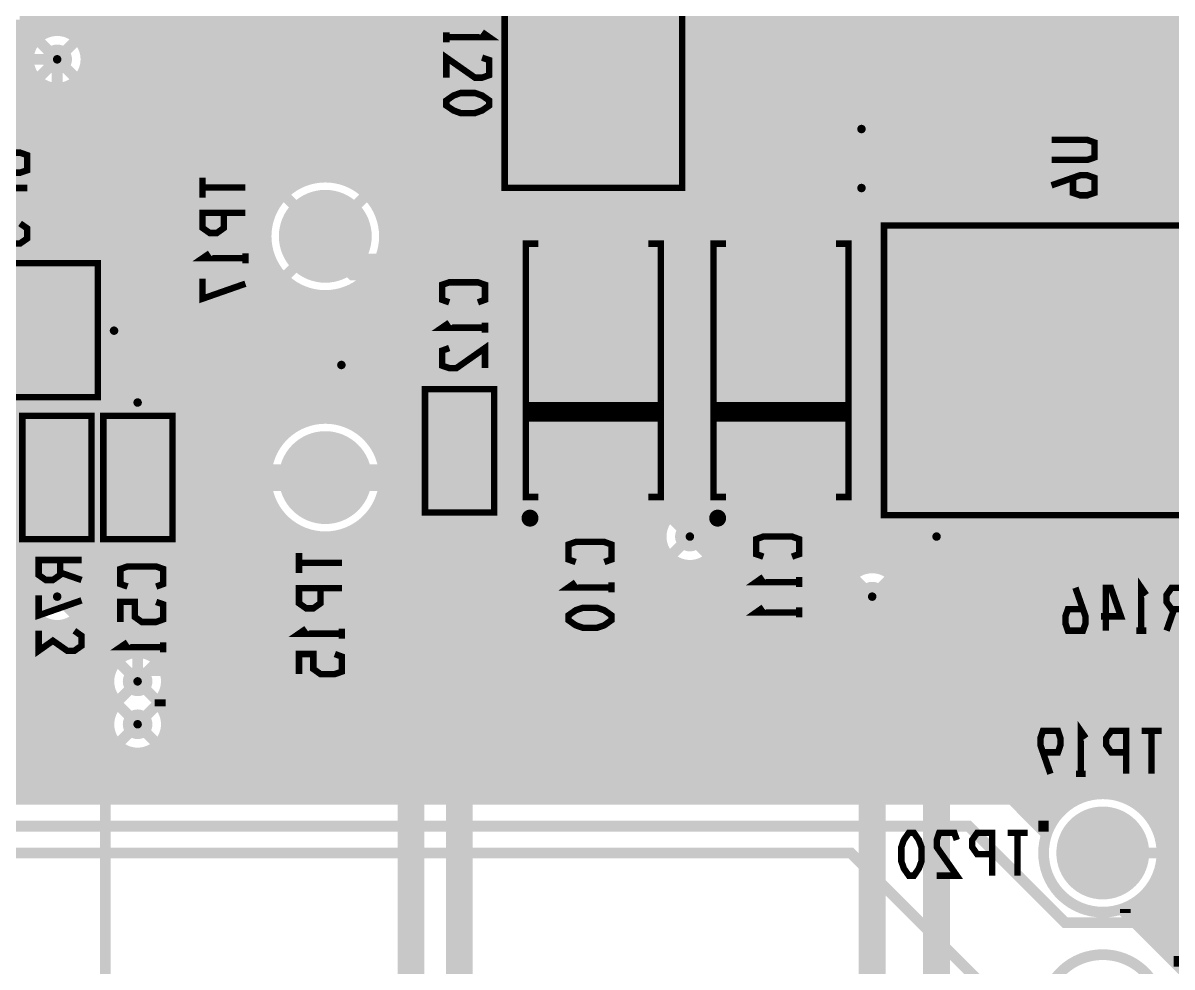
# Model space of a CAD drawing. Extents: x -20 to 155, y -92 to 168.
# Drawn here: x 77.93 to 105.15, y 77.94 to 100.3 of the extents above; entities that cross this region are included whole.
import ezdxf

# ---------------------------------------------------------------- set-up
doc = ezdxf.new("R2010")
doc.units = 0
doc.header["$MEASUREMENT"] = 0
doc.layers.get('0').update_dxf_attribs({"linetype": 'CONTINUOUS'})
for name, color, linetype in [('25-334-1_BOT', 7, 'CONTINUOUS'), ('25-334-1_DRD', 7, 'CONTINUOUS'), ('25-334-1_DRL', 2, 'CONTINUOUS'), ('25-334-1_IN1', 4, 'CONTINUOUS'), ('25-334-1_IN2', 3, 'CONTINUOUS'), ('25-334-1_SMB', 5, 'CONTINUOUS'), ('25-334-1_SMT', 10, 'CONTINUOUS'), ('25-334-1_SPB', 14, 'CONTINUOUS'), ('25-334-1_SPT', 9, 'CONTINUOUS'), ('25-334-1_SSB', 12, 'CONTINUOUS'), ('25-334-1_SST', 11, 'CONTINUOUS'), ('25-334-1_TOP', 13, 'CONTINUOUS'), ('THRUHOLE_TAP', 7, 'CONTINUOUS')]:
    doc.layers.add(name, color=color, linetype=linetype)

# ---------------------------------------------------------------- blocks, each defined once
blk = doc.blocks.new('RECTANGLE_5')
blk.add_solid([(1.12522, 1.14935), (1.12522, -1.14935), (-1.12522, 1.14935), (-1.12522, -1.14935)])
blk = doc.blocks.new('ROUND_25')
at = {"const_width": 1.09982}
blk.add_lwpolyline([(-0.54991, 0, 1), (0.54991, 0, 1)], format="xyb", close=True, dxfattribs=at)
blk = doc.blocks.new('RECTANGLE_26')
blk.add_solid([(0.4826, 0.4064), (0.4826, -0.4064), (-0.4826, 0.4064), (-0.4826, -0.4064)])
blk = doc.blocks.new('ROUND_39')
at = {"const_width": 0.35052}
blk.add_lwpolyline([(-0.17526, 0, 1), (0.17526, 0, 1)], format="xyb", close=True, dxfattribs=at)
blk = doc.blocks.new('RECTANGLE_56')
blk.add_solid([(0.635, 0.3429), (0.635, -0.3429), (-0.635, 0.3429), (-0.635, -0.3429)])
blk = doc.blocks.new('RECTANGLE_61')
blk.add_solid([(0.8636, 2.0066), (0.8636, -2.0066), (-0.8636, 2.0066), (-0.8636, -2.0066)])
blk = doc.blocks.new('ROUND_81')
at = {"const_width": 0.50038}
blk.add_lwpolyline([(-0.25019, 0, 1), (0.25019, 0, 1)], format="xyb", close=True, dxfattribs=at)
blk = doc.blocks.new('ROUND_84')
at = {"const_width": 0.10033}
blk.add_lwpolyline([(-0.050164, 0, 1), (0.050164, 0, 1)], format="xyb", close=True, dxfattribs=at)
blk = doc.blocks.new('ROUND_85')
at = {"const_width": 0.10033}
blk.add_lwpolyline([(-0.050164, 0, 1), (0.050164, 0, 1)], format="xyb", close=True, dxfattribs=at)
blk = doc.blocks.new('ROUND_38')
at = {"const_width": 0.35052}
blk.add_lwpolyline([(-0.17526, 0, 1), (0.17526, 0, 1)], format="xyb", close=True, dxfattribs=at)
blk = doc.blocks.new('ROUND_42')
at = {"const_width": 0.35052}
blk.add_lwpolyline([(-0.17526, 0, 1), (0.17526, 0, 1)], format="xyb", close=True, dxfattribs=at)
blk = doc.blocks.new('RECTANGLE_9')
blk.add_solid([(1.85039, 0.90043), (1.85039, -0.90043), (-1.85039, 0.90043), (-1.85039, -0.90043)])
blk = doc.blocks.new('ROUND_35')
at = {"const_width": 0.10033}
blk.add_lwpolyline([(-0.050164, 0, 1), (0.050164, 0, 1)], format="xyb", close=True, dxfattribs=at)
blk = doc.blocks.new('ROUND_71')
at = {"const_width": 0.50038}
blk.add_lwpolyline([(-0.25019, 0, 1), (0.25019, 0, 1)], format="xyb", close=True, dxfattribs=at)

msp = doc.modelspace()

# ---------------------------------------------------------------- linework, layer by layer
at = {"layer": '25-334-1_BOT'}
for points, const_width in [([(82.55, 113.5888), (82.55, 113.538), (81.026, 112.014), (81.026, 94.869), (83.566, 92.329), (83.566, 86.614), (80.645, 83.693)], 0.254), ([(78.74, 99.441), (78.74, 93.98)], 0.254), ([(97.79, 96.393), (95.92056, 94.52356), (95.885, 94.52356)], 0.635), ([(95.885, 94.52356), (95.92056, 94.52356), (97.79, 96.393)], 0.635), ([(97.79, 96.393), (95.92056, 94.52356), (95.885, 94.52356)], 0.635), ([(85.09, 95.25), (85.8139, 94.52356), (91.44, 94.52356)], 0.635), ([(80.645, 84.709), (80.645, 86.614), (82.169, 88.138), (82.169, 92.964), (81.153, 93.98), (78.74, 93.98)], 0.254), ([(78.74, 93.0148), (80.0862, 93.0148)], 0.254), ([(88.265, 90.8812), (88.265, 90.932), (86.995, 92.202), (85.471, 92.202)], 0.635), ([(85.471, 92.202), (86.995, 92.202), (88.265, 90.932), (88.265, 90.8812)], 0.635), ([(99.568, 72.898), (99.568, 88.138), (99.568, 92.075)], 0.635), ([(99.568, 88.138), (99.568, 92.075)], 0.635), ([(99.568, 92.075), (99.568, 88.138)], 0.635), ([(106.172, 92.075), (99.568, 92.075)], 0.635), ([(78.74, 92.075), (81.407, 92.075), (81.534, 91.948), (81.534, 88.265), (79.883, 86.614), (79.883, 73.533)], 0.254), ([(80.645, 91.313), (80.645, 90.2462)], 0.254), ([(80.645, 90.2462), (80.645, 91.313)], 0.254), ([(80.645, 91.313), (80.645, 90.2462)], 0.254), ([(78.74, 90.2462), (76.835, 90.2462)], 0.254), ([(85.09, 89.535), (88.1888, 89.535), (88.265, 89.4588)], 0.635), ([(95.885, 89.6239), (93.8149, 89.6239), (91.44, 89.6239), (91.27236, 89.4588), (88.265, 89.4588)], 0.635), ([(91.44, 89.6239), (93.8149, 89.6239), (93.726, 89.535), (93.726, 88.138)], 0.635), ([(78.74, 86.7156), (78.74, 88.8238)], 0.635), ([(78.74, 86.7156), (78.74, 88.8238)], 0.635), ([(78.74, 88.8238), (78.74, 86.7156)], 0.635), ([(80.645, 88.8238), (78.74, 88.8238)], 0.381), ([(98.044, 70.993), (98.044, 86.7156)], 0.635), ([(112.9538, 80.645), (103.505, 80.645)], 0.254)]:
    msp.add_lwpolyline(points, dxfattribs=dict(at, const_width=const_width))
at = {"layer": '25-334-1_DRD', "const_width": 0.254}
for points in [[(79.375, 100.076), (78.105, 98.806)], [(79.375, 98.806), (78.105, 100.076)], [(98.425, 98.425), (97.155, 97.155)], [(98.425, 97.155), (97.155, 98.425)], [(98.425, 97.028), (97.155, 95.758)], [(98.425, 95.758), (97.155, 97.028)], [(98.425, 97.028), (97.155, 95.758)], [(98.425, 95.758), (97.155, 97.028)], [(98.425, 97.028), (97.155, 95.758)], [(98.425, 95.758), (97.155, 97.028)], [(85.09, 95.885), (85.09, 94.615)], [(85.725, 95.25), (84.455, 95.25)], [(80.7212, 93.6498), (79.4512, 92.3798)], [(80.7212, 92.3798), (79.4512, 93.6498)], [(86.106, 92.837), (84.836, 91.567)], [(86.106, 91.567), (84.836, 92.837)], [(86.106, 92.837), (84.836, 91.567)], [(86.106, 91.567), (84.836, 92.837)], [(81.28, 91.948), (80.01, 90.678)], [(81.28, 90.678), (80.01, 91.948)], [(81.28, 91.948), (80.01, 90.678)], [(81.28, 90.678), (80.01, 91.948)], [(81.28, 91.948), (80.01, 90.678)], [(81.28, 90.678), (80.01, 91.948)], [(85.09, 90.17), (85.09, 88.9)], [(85.725, 89.535), (84.455, 89.535)], [(94.361, 88.773), (93.091, 87.503)], [(94.361, 87.503), (93.091, 88.773)], [(100.203, 88.773), (98.933, 87.503)], [(100.203, 87.503), (98.933, 88.773)], [(100.203, 88.773), (98.933, 87.503)], [(100.203, 87.503), (98.933, 88.773)], [(79.375, 87.3506), (78.105, 86.0806)], [(79.375, 86.0806), (78.105, 87.3506)], [(79.375, 87.3506), (78.105, 86.0806)], [(79.375, 86.0806), (78.105, 87.3506)], [(79.375, 87.3506), (78.105, 86.0806)], [(79.375, 86.0806), (78.105, 87.3506)], [(98.679, 87.3506), (97.409, 86.0806)], [(98.679, 86.0806), (97.409, 87.3506)], [(81.28, 85.344), (80.01, 84.074)], [(81.28, 84.074), (80.01, 85.344)], [(81.28, 84.328), (80.01, 83.058)], [(81.28, 83.058), (80.01, 84.328)], [(103.505, 81.28), (103.505, 80.01)], [(104.14, 80.645), (102.87, 80.645)]]:
    msp.add_lwpolyline(points, dxfattribs=at)
at = {"layer": '25-334-1_IN1', "const_width": 0.635}
for points in [[(91.821, 59.055), (90.932, 59.055), (87.122, 62.865), (87.122, 84.709), (89.408, 86.995), (89.408, 103.124), (84.836, 107.696), (87.503, 110.363), (99.06, 110.363)], [(93.345, 104.648), (90.551, 101.854), (90.551, 86.36), (88.265, 84.074), (88.265, 63.881), (93.345, 58.801), (93.345, 56.515)], [(93.345, 104.648), (90.551, 101.854), (90.551, 86.36), (88.265, 84.074), (88.265, 63.881), (93.345, 58.801), (93.345, 56.515)]]:
    msp.add_lwpolyline(points, dxfattribs=at)
at = {"layer": '25-334-1_IN2', "const_width": 0.254}
for points in [[(77.978, 122.936), (77.978, 81.915)], [(78.2066, 122.7074), (78.2066, 99.86264)], [(78.4352, 122.4788), (78.4352, 100.04806)], [(78.6638, 122.2502), (78.6638, 100.11664)], [(78.8924, 122.0216), (78.8924, 100.10394)], [(79.121, 121.793), (79.121, 100.00488)], [(79.3496, 121.5644), (79.3496, 99.74072)], [(79.5782, 121.3358), (79.5782, 81.915)], [(79.8068, 121.1072), (79.8068, 81.915)], [(80.0354, 120.8786), (80.0354, 85.00872)], [(80.264, 120.65), (80.264, 85.27288)], [(80.4926, 120.4214), (80.4926, 85.37194)], [(80.7212, 120.1928), (80.7212, 85.38464)], [(80.9498, 119.9642), (80.9498, 85.31606)], [(81.1784, 119.7356), (81.1784, 85.13064)], [(101.2952, 119.761), (101.2952, 81.915)], [(101.5238, 119.761), (101.5238, 81.7372)], [(101.7524, 119.761), (101.7524, 81.5086)], [(101.981, 119.761), (101.981, 81.28)], [(102.2096, 119.761), (102.2096, 81.24952)], [(102.4382, 119.761), (102.4382, 81.5975)], [(102.6668, 119.761), (102.6668, 81.80324)], [(81.407, 119.507), (81.407, 81.915)], [(81.6356, 119.2784), (81.6356, 81.915)], [(81.8642, 119.253), (81.8642, 81.915)], [(82.0928, 119.253), (82.0928, 81.915)], [(82.3214, 119.253), (82.3214, 81.915)], [(82.55, 119.253), (82.55, 81.915)], [(82.7786, 119.253), (82.7786, 81.915)], [(86.8934, 119.253), (86.8934, 81.915)], [(87.122, 119.253), (87.122, 81.915)], [(87.3506, 119.253), (87.3506, 81.915)], [(87.5792, 119.253), (87.5792, 81.915)], [(87.8078, 119.253), (87.8078, 81.915)], [(88.0364, 119.253), (88.0364, 81.915)], [(88.265, 119.253), (88.265, 81.915)], [(88.4936, 119.253), (88.4936, 81.915)], [(88.7222, 119.253), (88.7222, 81.915)], [(88.9508, 119.253), (88.9508, 81.915)], [(102.8954, 117.0051), (102.8954, 81.93786)], [(105.1814, 116.64696), (105.1814, 78.0796)], [(103.124, 116.61648), (103.124, 82.02168)], [(103.3526, 116.40312), (103.3526, 82.0674)], [(104.9528, 116.4209), (104.9528, 78.3082)], [(103.5812, 116.2685), (103.5812, 82.07248)], [(103.8098, 116.18722), (103.8098, 82.042)], [(104.0384, 116.14912), (104.0384, 81.97088)], [(104.267, 116.15166), (104.267, 81.85404)], [(104.4956, 116.1923), (104.4956, 81.67624)], [(104.7242, 116.27866), (104.7242, 81.39176)], [(89.1794, 114.173), (89.1794, 81.915)], [(89.408, 114.173), (89.408, 81.915)], [(89.6366, 114.173), (89.6366, 81.915)], [(89.8652, 114.173), (89.8652, 81.915)], [(90.0938, 114.173), (90.0938, 81.915)], [(90.3224, 114.173), (90.3224, 81.915)], [(90.551, 114.173), (90.551, 81.915)], [(90.7796, 114.173), (90.7796, 81.915)], [(91.0082, 114.173), (91.0082, 81.915)], [(91.2368, 114.173), (91.2368, 81.915)], [(95.3516, 114.173), (95.3516, 81.915)], [(95.5802, 114.173), (95.5802, 81.915)], [(95.8088, 114.173), (95.8088, 81.915)], [(96.0374, 114.173), (96.0374, 81.915)], [(96.266, 114.173), (96.266, 81.915)], [(96.4946, 114.173), (96.4946, 81.915)], [(96.7232, 114.173), (96.7232, 81.915)], [(96.9518, 114.173), (96.9518, 81.915)], [(97.1804, 114.173), (97.1804, 81.915)], [(97.409, 108.458), (97.409, 86.9569)], [(97.6376, 108.458), (97.6376, 87.25916)], [(97.8662, 108.458), (97.8662, 87.37092)], [(98.0948, 108.458), (98.0948, 87.39378)], [(98.3234, 108.458), (98.3234, 87.33536)], [(98.552, 108.458), (98.552, 87.16772)], [(98.7806, 108.458), (98.7806, 81.915)], [(99.0092, 108.458), (99.0092, 88.52408)], [(99.2378, 108.458), (99.2378, 88.73236)], [(99.4664, 108.458), (99.4664, 88.80856)], [(99.695, 108.458), (99.695, 88.80602)], [(99.9236, 108.458), (99.9236, 88.71712)], [(100.1522, 108.458), (100.1522, 88.48598)], [(100.3808, 108.458), (100.3808, 81.915)], [(100.6094, 108.458), (100.6094, 81.915)], [(100.838, 108.458), (100.838, 81.915)], [(101.0666, 108.458), (101.0666, 81.915)], [(83.0072, 105.791), (83.0072, 81.915)], [(83.2358, 105.791), (83.2358, 81.915)], [(83.4644, 105.791), (83.4644, 81.915)], [(83.693, 105.791), (83.693, 95.5548)], [(83.9216, 105.791), (83.9216, 96.07296)], [(84.1502, 105.791), (84.1502, 96.32696)], [(84.3788, 105.791), (84.3788, 96.48952)], [(84.6074, 105.791), (84.6074, 96.5962)], [(84.836, 105.791), (84.836, 96.65716)], [(85.0646, 105.791), (85.0646, 96.68002)], [(85.2932, 105.791), (85.2932, 96.66478)], [(85.5218, 105.791), (85.5218, 96.61398)], [(85.7504, 105.791), (85.7504, 96.51746)], [(85.979, 105.791), (85.979, 96.37014)], [(86.2076, 105.791), (86.2076, 96.14154)], [(86.4362, 105.791), (86.4362, 95.7326)], [(86.6648, 105.791), (86.6648, 81.915)], [(91.4654, 102.743), (91.4654, 81.915)], [(91.694, 102.743), (91.694, 81.915)], [(91.9226, 102.743), (91.9226, 81.915)], [(92.1512, 102.743), (92.1512, 81.915)], [(92.3798, 102.743), (92.3798, 81.915)], [(92.6084, 102.743), (92.6084, 81.915)], [(92.837, 102.743), (92.837, 81.915)], [(93.0656, 102.743), (93.0656, 88.29802)], [(93.2942, 102.743), (93.2942, 88.66378)], [(93.5228, 102.743), (93.5228, 88.7857)], [(93.7514, 102.743), (93.7514, 88.81618)], [(93.98, 102.743), (93.98, 88.76792)], [(94.2086, 102.743), (94.2086, 88.61552)], [(94.4372, 102.743), (94.4372, 81.915)], [(94.6658, 102.743), (94.6658, 81.915)], [(94.8944, 102.743), (94.8944, 81.915)], [(95.123, 102.743), (95.123, 81.915)], [(135.29056, 100.2538), (46.10608, 100.2538)], [(78.39202, 100.0252), (72.73798, 100.0252)], [(78.16088, 99.7966), (72.96912, 99.7966)], [(135.15086, 100.0252), (79.08798, 100.0252)], [(135.06704, 99.7966), (79.31912, 99.7966)], [(78.07198, 99.568), (73.05802, 99.568)], [(135.0264, 99.568), (79.40802, 99.568)], [(78.0669, 99.3394), (73.06056, 99.3394)], [(135.02386, 99.3394), (79.41056, 99.3394)], [(78.14564, 99.1108), (72.98436, 99.1108)], [(78.2066, 99.01936), (78.2066, 87.13724)], [(135.0645, 99.1108), (79.33436, 99.1108)], [(79.3496, 99.13874), (79.3496, 87.01532)], [(78.35138, 98.8822), (72.77608, 98.8822)], [(78.4352, 98.83394), (78.4352, 87.32266)], [(78.6638, 98.76536), (78.6638, 87.39124)], [(78.8924, 98.77806), (78.8924, 87.37854)], [(79.121, 98.87712), (79.121, 87.27948)], [(135.14832, 98.8822), (79.12608, 98.8822)], [(135.28548, 98.6536), (40.259, 98.6536)], [(135.50138, 98.425), (59.88812, 98.425)], [(135.90524, 98.1964), (60.05576, 98.1964)], [(152.4, 97.9678), (60.11418, 97.9678)], [(118.63324, 97.7392), (60.09132, 97.7392)], [(118.34876, 97.5106), (59.97956, 97.5106)], [(118.05158, 97.0534), (52.49164, 97.0534)], [(118.16842, 97.282), (59.6773, 97.282)], [(117.983, 96.8248), (55.75808, 96.8248)], [(84.6074, 96.5962), (55.96636, 96.5962)], [(117.95252, 96.5962), (85.5726, 96.5962)], [(84.19846, 96.3676), (56.04256, 96.3676)], [(84.07908, 96.26092), (85.09, 95.25)], [(86.10092, 96.26092), (85.09, 95.25)], [(117.9576, 96.3676), (85.98154, 96.3676)], [(83.96986, 96.139), (56.04002, 96.139)], [(118.00078, 96.139), (86.21014, 96.139)], [(83.72602, 95.6818), (55.71998, 95.6818)], [(83.82, 95.9104), (55.95112, 95.9104)], [(118.08714, 95.9104), (86.35746, 95.9104)], [(118.22176, 95.6818), (86.45398, 95.6818)], [(83.67522, 95.4532), (40.259, 95.4532)], [(118.4275, 95.4532), (86.50478, 95.4532)], [(83.65998, 95.2246), (40.259, 95.2246)], [(84.07908, 94.23908), (85.09, 95.25)], [(86.10092, 94.23908), (85.09, 95.25)], [(118.77294, 95.2246), (86.52002, 95.2246)], [(83.68284, 94.996), (40.259, 94.996)], [(83.693, 94.9452), (83.693, 89.8398)], [(152.4, 94.996), (86.49716, 94.996)], [(83.7438, 94.7674), (40.259, 94.7674)], [(86.4362, 94.7674), (86.4362, 90.0176)], [(152.4, 94.7674), (86.4362, 94.7674)], [(83.84794, 94.5388), (72.91832, 94.5388)], [(83.9216, 94.4245), (83.9216, 90.35796)], [(86.2076, 94.35846), (86.2076, 90.42654)], [(142.17904, 94.5388), (86.32952, 94.5388)], [(84.0105, 94.3102), (73.07072, 94.3102)], [(84.2645, 94.0816), (73.11898, 94.0816)], [(84.1502, 94.1705), (84.1502, 90.61196)], [(130.50774, 94.0816), (85.91296, 94.0816)], [(85.979, 94.12986), (85.979, 90.65514)], [(142.17904, 94.3102), (86.16696, 94.3102)], [(84.7852, 93.853), (73.0885, 93.853)], [(84.3788, 94.00794), (84.3788, 90.77452)], [(84.6074, 93.9038), (84.6074, 90.8812)], [(84.836, 93.84284), (84.836, 90.94216)], [(85.0646, 93.81998), (85.0646, 90.96502)], [(85.2932, 93.83522), (85.2932, 90.94978)], [(130.24612, 93.853), (85.3948, 93.853)], [(85.5218, 93.88602), (85.5218, 90.89898)], [(85.7504, 93.98), (85.7504, 90.80246)], [(130.14706, 93.6244), (72.96658, 93.6244)], [(130.13436, 93.3958), (72.60082, 93.3958)], [(130.20294, 93.1672), (40.259, 93.1672)], [(120.04294, 92.9386), (40.259, 92.9386)], [(119.89308, 92.71), (40.259, 92.71)], [(119.84228, 92.4814), (40.259, 92.4814)], [(119.87276, 92.2528), (40.259, 92.2528)], [(119.99722, 92.0242), (52.67198, 92.0242)], [(120.36044, 91.7956), (52.90312, 91.7956)], [(142.42034, 91.567), (52.99202, 91.567)], [(142.2908, 91.3384), (52.99456, 91.3384)], [(142.2146, 91.1098), (52.91836, 91.1098)], [(84.6074, 90.8812), (52.71008, 90.8812)], [(142.18158, 90.8812), (85.5726, 90.8812)], [(84.19846, 90.6526), (40.259, 90.6526)], [(142.1892, 90.6526), (85.98154, 90.6526)], [(83.96986, 90.424), (40.259, 90.424)], [(111.51616, 90.424), (86.21014, 90.424)], [(83.82, 90.1954), (72.55002, 90.1954)], [(83.72602, 89.9668), (72.91578, 89.9668)], [(111.2139, 90.1954), (86.35746, 90.1954)], [(111.10214, 89.9668), (86.45398, 89.9668)], [(83.67522, 89.7382), (73.0377, 89.7382)], [(111.08182, 89.7382), (86.50478, 89.7382)], [(83.65998, 89.5096), (73.06818, 89.5096)], [(111.14024, 89.5096), (86.52002, 89.5096)], [(83.68284, 89.281), (73.01992, 89.281)], [(83.693, 89.2302), (83.693, 81.915)], [(111.30788, 89.281), (86.49716, 89.281)], [(83.7438, 89.0524), (72.86752, 89.0524)], [(86.4362, 89.0524), (86.4362, 81.915)], [(134.31774, 89.0524), (86.4362, 89.0524)], [(83.84794, 88.8238), (46.10608, 88.8238)], [(83.9216, 88.7095), (83.9216, 81.915)], [(86.2076, 88.64346), (86.2076, 81.915)], [(119.37238, 88.8238), (86.32952, 88.8238)], [(84.0105, 88.5952), (46.31436, 88.5952)], [(84.2645, 88.3666), (46.39056, 88.3666)], [(84.1502, 88.4555), (84.1502, 81.915)], [(93.08592, 88.3666), (85.91296, 88.3666)], [(85.979, 88.41486), (85.979, 81.915)], [(93.22308, 88.5952), (86.16696, 88.5952)], [(99.06508, 88.5952), (94.22892, 88.5952)], [(98.92792, 88.3666), (94.36608, 88.3666)], [(105.66908, 88.5952), (100.07092, 88.5952)], [(105.53192, 88.3666), (100.20808, 88.3666)], [(84.7852, 88.138), (46.38802, 88.138)], [(84.3788, 88.29294), (84.3788, 81.915)], [(84.6074, 88.1888), (84.6074, 81.915)], [(84.836, 88.12784), (84.836, 81.915)], [(85.0646, 88.10498), (85.0646, 81.915)], [(85.2932, 88.12022), (85.2932, 81.915)], [(93.04528, 88.138), (85.3948, 88.138)], [(85.5218, 88.17102), (85.5218, 81.915)], [(85.7504, 88.265), (85.7504, 81.915)], [(98.88728, 88.138), (94.40672, 88.138)], [(105.49128, 88.138), (100.24872, 88.138)], [(93.08592, 87.9094), (46.29912, 87.9094)], [(93.0656, 87.97544), (93.0656, 81.915)], [(98.92792, 87.9094), (94.36608, 87.9094)], [(100.1522, 87.79002), (100.1522, 81.915)], [(105.53192, 87.9094), (100.20808, 87.9094)], [(93.22308, 87.6808), (46.06798, 87.6808)], [(93.2942, 87.61222), (93.2942, 81.915)], [(93.98, 87.50808), (93.98, 81.915)], [(94.2086, 87.65794), (94.2086, 81.915)], [(99.06508, 87.6808), (94.22892, 87.6808)], [(99.0092, 87.74938), (99.0092, 81.915)], [(99.2378, 87.54364), (99.2378, 81.915)], [(99.9236, 87.55888), (99.9236, 81.915)], [(105.66908, 87.6808), (100.07092, 87.6808)], [(120.18264, 87.4522), (40.259, 87.4522)], [(93.5228, 87.48776), (93.5228, 81.915)], [(93.7514, 87.45728), (93.7514, 81.915)], [(99.4664, 87.4649), (99.4664, 81.915)], [(99.695, 87.46998), (99.695, 81.915)], [(78.28788, 87.2236), (56.86552, 87.2236)], [(78.12024, 86.995), (57.01792, 86.995)], [(97.59188, 87.2236), (79.19212, 87.2236)], [(97.42424, 86.995), (79.35976, 86.995)], [(120.1039, 87.2236), (98.49612, 87.2236)], [(120.10898, 86.995), (98.66376, 86.995)], [(78.06182, 86.7664), (57.06618, 86.7664)], [(97.36582, 86.7664), (79.41818, 86.7664)], [(120.19788, 86.7664), (98.72218, 86.7664)], [(78.08214, 86.5378), (57.0357, 86.5378)], [(97.38614, 86.5378), (79.39532, 86.5378)], [(97.409, 86.47176), (97.409, 81.915)], [(120.42902, 86.5378), (98.69932, 86.5378)], [(78.1939, 86.3092), (56.91378, 86.3092)], [(78.2066, 86.29396), (78.2066, 81.915)], [(79.121, 86.15172), (79.121, 81.915)], [(97.4979, 86.3092), (79.28356, 86.3092)], [(79.3496, 86.41334), (79.3496, 81.915)], [(97.6376, 86.1695), (97.6376, 81.915)], [(98.552, 86.26348), (98.552, 81.915)], [(133.94182, 86.3092), (98.58756, 86.3092)], [(78.49616, 86.0806), (56.54802, 86.0806)], [(78.4352, 86.10854), (78.4352, 81.915)], [(78.6638, 86.03996), (78.6638, 81.915)], [(78.8924, 86.05266), (78.8924, 81.915)], [(97.80016, 86.0806), (78.9813, 86.0806)], [(97.8662, 86.05774), (97.8662, 81.915)], [(98.0948, 86.03742), (98.0948, 81.915)], [(119.53494, 86.0806), (98.2853, 86.0806)], [(98.3234, 86.09584), (98.3234, 81.915)], [(119.38508, 85.852), (70.9803, 85.852)], [(119.09044, 85.6234), (71.28256, 85.6234)], [(118.72722, 85.3948), (71.39432, 85.3948)], [(80.14208, 85.1662), (71.41718, 85.1662)], [(118.60276, 85.1662), (81.14792, 85.1662)], [(80.00492, 84.9376), (71.35876, 84.9376)], [(118.57228, 84.9376), (81.28508, 84.9376)], [(79.96428, 84.709), (71.19112, 84.709)], [(118.62308, 84.709), (81.32572, 84.709)], [(80.14208, 84.2518), (70.57136, 84.2518)], [(80.00492, 84.4804), (70.64756, 84.4804)], [(80.0354, 84.40674), (80.0354, 83.99272)], [(125.77572, 84.2518), (81.14792, 84.2518)], [(81.1784, 84.28736), (81.1784, 84.11464)], [(118.77294, 84.4804), (81.28508, 84.4804)], [(80.05064, 84.0232), (70.36308, 84.0232)], [(133.59638, 84.0232), (81.23936, 84.0232)], [(79.9719, 83.7946), (40.259, 83.7946)], [(105.97642, 83.7946), (81.31556, 83.7946)], [(79.97698, 83.566), (40.259, 83.566)], [(105.67416, 83.566), (81.31302, 83.566)], [(80.06588, 83.3374), (40.259, 83.3374)], [(80.0354, 83.39074), (80.0354, 81.915)], [(81.1784, 83.27136), (81.1784, 81.915)], [(105.4862, 83.3374), (81.22412, 83.3374)], [(80.29702, 83.1088), (40.259, 83.1088)], [(105.28808, 82.8802), (40.259, 82.8802)], [(80.264, 83.12912), (80.264, 81.915)], [(80.4926, 83.03006), (80.4926, 81.915)], [(80.7212, 83.01736), (80.7212, 81.915)], [(80.9498, 83.08594), (80.9498, 81.915)], [(105.36428, 83.1088), (80.99298, 83.1088)], [(105.25252, 82.6516), (52.36972, 82.6516)], [(105.25506, 82.423), (59.88812, 82.423)], [(105.2957, 82.1944), (60.05576, 82.1944)], [(102.95636, 81.9658), (60.11418, 81.9658)], [(101.346, 81.915), (68.1863, 81.915)], [(101.346, 81.915), (102.15118, 81.10728)], [(105.37444, 81.9658), (104.05364, 81.9658)], [(102.58044, 81.7372), (101.5238, 81.7372)], [(105.50398, 81.7372), (104.42702, 81.7372)], [(102.36454, 81.5086), (101.7524, 81.5086)], [(102.2223, 81.28), (101.981, 81.28)], [(105.69956, 81.5086), (104.64546, 81.5086)], [(106.02214, 81.28), (104.78516, 81.28)], [(122.174, 81.0514), (104.8766, 81.0514)], [(121.92254, 80.8228), (104.92232, 80.8228)], [(121.82856, 80.5942), (104.93248, 80.5942)], [(121.8184, 80.3656), (104.90708, 80.3656)], [(104.7242, 79.89824), (104.7242, 78.5368)], [(105.8545, 79.9084), (104.72928, 79.9084)], [(106.3752, 80.137), (104.84104, 80.137)], [(105.6005, 79.6798), (104.5591, 79.6798)], [(104.267, 79.43342), (104.267, 78.994)], [(105.43794, 79.4512), (104.2924, 79.4512)], [(104.4956, 79.61376), (104.4956, 78.7654)], [(103.96728, 79.29118), (106.9213, 76.3397)], [(104.0384, 79.31658), (104.0384, 79.2226)], [(105.3338, 79.2226), (104.0384, 79.2226)], [(105.27284, 78.994), (104.267, 78.994)], [(105.24998, 78.7654), (104.4956, 78.7654)], [(105.26522, 78.5368), (104.7242, 78.5368)], [(105.31602, 78.3082), (104.9528, 78.3082)], [(105.41, 78.0796), (105.1814, 78.0796)]]:
    msp.add_lwpolyline(points, dxfattribs=at)
for points in [[(78.74, 100.12172, 0.4142136), (78.05928, 99.441)], [(79.42072, 99.441, 0.4142136), (78.74, 100.12172)], [(78.05928, 99.441, 0.4142136), (78.74, 98.76028)], [(78.74, 98.76028, 0.4142136), (79.42072, 99.441)], [(85.09, 96.68002, 0.4142136), (83.65998, 95.25)], [(86.52002, 95.25, 0.4142136), (85.09, 96.68002)], [(83.65998, 95.25, 0.4142136), (85.09, 93.81998)], [(85.09, 93.81998, 0.4142136), (86.52002, 95.25)], [(85.09, 90.96502, 0.4142136), (83.65998, 89.535)], [(86.52002, 89.535, 0.4142136), (85.09, 90.96502)], [(83.65998, 89.535, 0.4142136), (85.09, 88.10498)], [(85.09, 88.10498, 0.4142136), (86.52002, 89.535)], [(93.726, 88.81872, 0.4142136), (93.04528, 88.138)], [(94.40672, 88.138, 0.4142136), (93.726, 88.81872)], [(99.568, 88.81872, 0.4142136), (98.88728, 88.138)], [(99.568, 88.81872, 0.4142136), (98.88728, 88.138)], [(100.24872, 88.138, 0.4142136), (99.568, 88.81872)], [(100.24872, 88.138, 0.4142136), (99.568, 88.81872)], [(93.04528, 88.138, 0.4142136), (93.726, 87.45728)], [(93.726, 87.45728, 0.4142136), (94.40672, 88.138)], [(98.88728, 88.138, 0.4142136), (99.568, 87.45728)], [(98.88728, 88.138, 0.4142136), (99.568, 87.45728)], [(99.568, 87.45728, 0.4142136), (100.24872, 88.138)], [(99.568, 87.45728, 0.4142136), (100.24872, 88.138)], [(78.74, 87.39632, 0.4142136), (78.05928, 86.7156)], [(78.74, 87.39632, 0.4142136), (78.05928, 86.7156)], [(79.42072, 86.7156, 0.4142136), (78.74, 87.39632)], [(79.42072, 86.7156, 0.4142136), (78.74, 87.39632)], [(98.044, 87.39632, 0.4142136), (97.36328, 86.7156)], [(98.72472, 86.7156, 0.4142136), (98.044, 87.39632)], [(78.05928, 86.7156, 0.4142136), (78.74, 86.03488)], [(78.05928, 86.7156, 0.4142136), (78.74, 86.03488)], [(78.74, 86.03488, 0.4142136), (79.42072, 86.7156)], [(78.74, 86.03488, 0.4142136), (79.42072, 86.7156)], [(97.36328, 86.7156, 0.4142136), (98.044, 86.03488)], [(98.044, 86.03488, 0.4142136), (98.72472, 86.7156)], [(80.645, 85.38972, 0.4142136), (79.96428, 84.709)], [(81.32572, 84.709, 0.4142136), (80.645, 85.38972)], [(79.96428, 84.709, 0.2140665), (80.19244, 84.2005)], [(81.09712, 84.201, 0.2140662), (81.32506, 84.709)], [(80.19288, 84.201, 0.2140662), (79.96494, 83.693)], [(81.32572, 83.693, 0.2140666), (81.09756, 84.2015)], [(106.68, 83.98002, 0.4142136), (105.24998, 82.55)], [(79.96428, 83.693, 0.4142136), (80.645, 83.01228)], [(80.645, 83.01228, 0.4142136), (81.32572, 83.693)], [(105.24998, 82.55, 0.4142136), (106.68, 81.11998)], [(103.505, 82.07502, 0.3208092), (102.15118, 81.10728)], [(104.93502, 80.645, 0.4142136), (103.505, 82.07502)], [(103.96728, 79.29118, 0.320809), (104.93502, 80.645)], [(106.68, 80.17002, 0.4142136), (105.24998, 78.74)], [(105.24998, 78.74, 0.4142136), (106.68, 77.30998)]]:
    msp.add_lwpolyline(points, format="xyb", dxfattribs=at)
at = {"layer": '25-334-1_SSB', "const_width": 0.1524}
for points in [[(102.29088, 97.05848), (103.1367, 97.05848), (103.30688, 97.1169), (103.30688, 97.4725), (103.1367, 97.53346), (102.29088, 97.53346)], [(78.03134, 97.17024), (77.86116, 97.2312), (77.18298, 97.2312), (77.01534, 97.17024), (77.01534, 96.81464), (77.18298, 96.75622), (77.86116, 96.75622), (78.03134, 96.81464), (78.03134, 97.17024)], [(82.1817, 96.16694), (82.1817, 96.64192)], [(102.79888, 96.6343), (102.79888, 96.2787), (102.96906, 96.22028), (103.1367, 96.22028), (103.30688, 96.2787), (103.30688, 96.6343), (103.1367, 96.69526), (102.96906, 96.69526), (102.29088, 96.4565)], [(77.52334, 96.393), (77.52334, 96.0374), (77.35316, 95.91802), (77.18298, 95.91802), (77.01534, 96.0374), (77.01534, 96.393), (78.03134, 96.393)], [(83.1977, 96.4057), (82.1817, 96.4057)], [(82.6897, 95.80372), (82.6897, 95.44812), (82.52206, 95.32874), (82.35188, 95.32874), (82.1817, 95.44812), (82.1817, 95.80372), (83.1977, 95.80372)], [(77.86116, 95.5548), (78.03134, 95.43542), (78.03134, 95.1992), (77.86116, 95.07982), (77.69098, 95.07982), (77.35316, 95.31604), (77.01534, 95.07982), (77.01534, 95.5548)], [(107.4166, 95.504), (107.4166, 88.646), (98.3234, 88.646), (98.3234, 95.504), (107.4166, 95.504)], [(90.13952, 89.07526), (89.8398, 89.07526), (89.8398, 95.07474), (90.13952, 95.07474)], [(92.74048, 89.07526), (93.0402, 89.07526), (93.0402, 95.07474), (92.74048, 95.07474)], [(94.58452, 89.07526), (94.2848, 89.07526), (94.2848, 95.07474), (94.58452, 95.07474)], [(97.18548, 89.07526), (97.4852, 89.07526), (97.4852, 95.07474), (97.18548, 95.07474)], [(83.1977, 94.7293), (82.1817, 94.7293), (82.35188, 94.84614)], [(83.1977, 94.60992), (83.1977, 94.84614)], [(75.3872, 94.615), (75.1586, 94.615), (75.1586, 91.44), (79.7052, 91.44), (79.7052, 94.615), (75.3872, 94.615)], [(83.1977, 94.12732), (82.1817, 93.77172), (82.1817, 94.2467)], [(88.70442, 93.68536), (88.87206, 93.74632), (88.87206, 94.10192), (88.70442, 94.16034), (88.02624, 94.16034), (87.85606, 94.10192), (87.85606, 93.74632), (88.02624, 93.68536)], [(88.87206, 93.08592), (87.85606, 93.08592), (88.02624, 93.20276)], [(88.87206, 92.96654), (88.87206, 93.20276)], [(88.87206, 92.12834), (88.87206, 92.60332), (88.19642, 92.12834), (88.02624, 92.12834), (87.85606, 92.18676), (87.85606, 92.54236), (88.02624, 92.60332)], [(89.0905, 91.6305), (89.0905, 88.7095), (87.4522, 88.7095), (87.4522, 91.6305), (89.0905, 91.6305)], [(89.8525, 91.2495), (89.8525, 90.932)], [(93.0275, 91.2495), (89.8525, 91.2495)], [(93.0275, 91.2495), (93.0275, 90.932), (89.8525, 90.932)], [(93.0275, 91.17076), (89.8525, 91.17076)], [(89.9541, 91.2495), (89.9541, 90.932)], [(90.09126, 91.2495), (90.09126, 90.932)], [(90.22842, 91.2495), (90.22842, 90.932)], [(90.36558, 91.2495), (90.36558, 90.932)], [(90.50274, 91.2495), (90.50274, 90.932)], [(90.6399, 91.2495), (90.6399, 90.932)], [(90.77706, 91.2495), (90.77706, 90.932)], [(90.91422, 91.2495), (90.91422, 90.932)], [(91.05138, 91.2495), (91.05138, 90.932)], [(91.18854, 91.2495), (91.18854, 90.932)], [(91.3257, 91.2495), (91.3257, 90.932)], [(91.46286, 91.2495), (91.46286, 90.932)], [(91.60002, 91.2495), (91.60002, 90.932)], [(91.73718, 91.2495), (91.73718, 90.932)], [(91.87434, 91.2495), (91.87434, 90.932)], [(92.0115, 91.2495), (92.0115, 90.932)], [(92.14866, 91.2495), (92.14866, 90.932)], [(92.28582, 91.2495), (92.28582, 90.932)], [(92.42298, 91.2495), (92.42298, 90.932)], [(92.56014, 91.2495), (92.56014, 90.932)], [(92.6973, 91.2495), (92.6973, 90.932)], [(92.83446, 91.2495), (92.83446, 90.932)], [(92.97162, 91.2495), (92.97162, 90.932)], [(94.2975, 91.2495), (94.2975, 90.932)], [(97.4725, 91.2495), (94.2975, 91.2495)], [(97.4725, 91.2495), (97.4725, 90.932), (94.2975, 90.932)], [(97.4725, 91.17076), (94.2975, 91.17076)], [(94.3991, 91.2495), (94.3991, 90.932)], [(94.53626, 91.2495), (94.53626, 90.932)], [(94.67342, 91.2495), (94.67342, 90.932)], [(94.81058, 91.2495), (94.81058, 90.932)], [(94.94774, 91.2495), (94.94774, 90.932)], [(95.0849, 91.2495), (95.0849, 90.932)], [(95.22206, 91.2495), (95.22206, 90.932)], [(95.35922, 91.2495), (95.35922, 90.932)], [(95.49638, 91.2495), (95.49638, 90.932)], [(95.63354, 91.2495), (95.63354, 90.932)], [(95.7707, 91.2495), (95.7707, 90.932)], [(95.90786, 91.2495), (95.90786, 90.932)], [(96.04502, 91.2495), (96.04502, 90.932)], [(96.18218, 91.2495), (96.18218, 90.932)], [(96.31934, 91.2495), (96.31934, 90.932)], [(96.4565, 91.2495), (96.4565, 90.932)], [(96.59366, 91.2495), (96.59366, 90.932)], [(96.73082, 91.2495), (96.73082, 90.932)], [(96.86798, 91.2495), (96.86798, 90.932)], [(97.00514, 91.2495), (97.00514, 90.932)], [(97.1423, 91.2495), (97.1423, 90.932)], [(97.27946, 91.2495), (97.27946, 90.932)], [(97.41662, 91.2495), (97.41662, 90.932)], [(77.9145, 88.0745), (77.9145, 90.9955), (79.5528, 90.9955), (79.5528, 88.0745), (77.9145, 88.0745)], [(81.4705, 90.9955), (81.4705, 88.0745), (79.8322, 88.0745), (79.8322, 90.9955), (81.4705, 90.9955)], [(93.0275, 91.0336), (89.8525, 91.0336)], [(97.4725, 91.0336), (94.2975, 91.0336)], [(89.98966, 88.68918), (89.8906, 88.68918)], [(89.916, 88.6968), (89.916, 88.45296)], [(94.43466, 88.68918), (94.3356, 88.68918)], [(94.361, 88.6968), (94.361, 88.45296)], [(90.06078, 88.55202), (89.81694, 88.55202)], [(90.05316, 88.62314), (90.05316, 88.52408)], [(94.50578, 88.55202), (94.26194, 88.55202)], [(94.49816, 88.62314), (94.49816, 88.52408)], [(96.14408, 87.66302), (96.31172, 87.72144), (96.31172, 88.07704), (96.14408, 88.138), (95.4659, 88.138), (95.29572, 88.07704), (95.29572, 87.72144), (95.4659, 87.66302)], [(91.69908, 87.53602), (91.86672, 87.59444), (91.86672, 87.95004), (91.69908, 88.011), (91.0209, 88.011), (90.85072, 87.95004), (90.85072, 87.59444), (91.0209, 87.53602)], [(78.80858, 87.58428), (78.80858, 87.22868), (78.6384, 87.1093), (78.47076, 87.1093), (78.30058, 87.22868), (78.30058, 87.58428), (79.31658, 87.58428)], [(84.4677, 87.27694), (84.4677, 87.75192)], [(78.80858, 87.2871), (79.31658, 87.1093)], [(81.08442, 86.95436), (81.25206, 87.01532), (81.25206, 87.37092), (81.08442, 87.42934), (80.40624, 87.42934), (80.23606, 87.37092), (80.23606, 87.01532), (80.40624, 86.95436)], [(85.4837, 87.5157), (84.4677, 87.5157)], [(91.86672, 86.93404), (90.85072, 86.93404), (91.0209, 87.05342)], [(91.86672, 86.8172), (91.86672, 87.05342)], [(96.31172, 87.06104), (95.29572, 87.06104), (95.4659, 87.18042)], [(96.31172, 86.9442), (96.31172, 87.18042)], [(104.41686, 85.91042), (104.41686, 86.92642), (104.5337, 86.75624)], [(79.31658, 86.6267), (78.30058, 86.2711), (78.30058, 86.74608)], [(84.9757, 86.91372), (84.9757, 86.55812), (84.80806, 86.43874), (84.63788, 86.43874), (84.4677, 86.55812), (84.4677, 86.91372), (85.4837, 86.91372)], [(103.0351, 86.41842), (102.6795, 86.41842), (102.62108, 86.24824), (102.62108, 86.07806), (102.6795, 85.91042), (103.0351, 85.91042), (103.09606, 86.07806), (103.09606, 86.24824), (102.8573, 86.92642)], [(103.45928, 86.24824), (103.93426, 86.24824), (103.6955, 86.92642), (103.57866, 86.92642), (103.57866, 85.91042)], [(105.49128, 86.41842), (105.13568, 86.41842), (105.0163, 86.58606), (105.0163, 86.75624), (105.13568, 86.92642), (105.49128, 86.92642), (105.49128, 85.91042)], [(81.08442, 86.59114), (81.25206, 86.53272), (81.25206, 86.17712), (81.08442, 86.11616), (80.74406, 86.11616), (80.57642, 86.23554), (80.57642, 86.59114), (80.23606, 86.59114), (80.23606, 86.11616)], [(91.86672, 86.27364), (91.69908, 86.39302), (91.5289, 86.45144), (91.19108, 86.45144), (91.0209, 86.39302), (90.85072, 86.27364), (90.85072, 86.1568), (91.0209, 86.03742), (91.19108, 85.979), (91.5289, 85.979), (91.69908, 86.03742), (91.86672, 86.1568), (91.86672, 86.27364)], [(96.31172, 86.34222), (95.29572, 86.34222), (95.4659, 86.4616)], [(96.31172, 86.22284), (96.31172, 86.4616)], [(105.1941, 86.41842), (105.0163, 85.91042)], [(85.4837, 85.8393), (84.4677, 85.8393), (84.63788, 85.95614)], [(85.4837, 85.71992), (85.4837, 85.95614)], [(79.1464, 85.90788), (79.31658, 85.7885), (79.31658, 85.55228), (79.1464, 85.4329), (78.97876, 85.4329), (78.6384, 85.67166), (78.30058, 85.4329), (78.30058, 85.90788)], [(104.29748, 85.91042), (104.5337, 85.91042)], [(81.25206, 85.51672), (80.23606, 85.51672), (80.40624, 85.63356)], [(81.25206, 85.39734), (81.25206, 85.63356)], [(85.31606, 85.3567), (85.4837, 85.29574), (85.4837, 84.94014), (85.31606, 84.88172), (84.9757, 84.88172), (84.80806, 85.0011), (84.80806, 85.3567), (84.4677, 85.3567), (84.4677, 84.88172)], [(102.08768, 83.02752), (102.44328, 83.02752), (102.5017, 83.1977), (102.5017, 83.36534), (102.44328, 83.53552), (102.08768, 83.53552), (102.02926, 83.36534), (102.02926, 83.1977), (102.26548, 82.51952)], [(102.9843, 82.51952), (102.9843, 83.53552), (103.10368, 83.36534)], [(104.06126, 83.02752), (103.70566, 83.02752), (103.58628, 83.1977), (103.58628, 83.36534), (103.70566, 83.53552), (104.06126, 83.53552), (104.06126, 82.51952)], [(104.42448, 83.53552), (104.89946, 83.53552)], [(104.6607, 82.51952), (104.6607, 83.53552)], [(102.86746, 82.51952), (103.10368, 82.51952)], [(99.03206, 80.10652), (99.1489, 80.2767), (99.20986, 80.44434), (99.20986, 80.7847), (99.1489, 80.95234), (99.03206, 81.12252), (98.91268, 81.12252), (98.7933, 80.95234), (98.73488, 80.7847), (98.73488, 80.44434), (98.7933, 80.2767), (98.91268, 80.10652), (99.03206, 80.10652)], [(99.57308, 80.10652), (100.04806, 80.10652), (99.57308, 80.7847), (99.57308, 80.95234), (99.6315, 81.12252), (99.9871, 81.12252), (100.04806, 80.95234)], [(100.88626, 80.61452), (100.53066, 80.61452), (100.41128, 80.7847), (100.41128, 80.95234), (100.53066, 81.12252), (100.88626, 81.12252), (100.88626, 80.10652)], [(101.24948, 81.12252), (101.72446, 81.12252)], [(101.4857, 80.10652), (101.4857, 81.12252)]]:
    msp.add_lwpolyline(points, dxfattribs=at)
at = {"layer": '25-334-1_SSB'}
for points, const_width in [([(85.09, 96.65208, 0.4142136), (83.68792, 95.25)], 0.254), ([(86.49208, 95.25, 0.4142136), (85.09, 96.65208)], 0.254), ([(83.68792, 95.25, 0.4142136), (85.09, 93.84792)], 0.254), ([(85.09, 93.84792, 0.4142136), (86.49208, 95.25)], 0.254), ([(85.09, 90.93708, 0.4142136), (83.68792, 89.535)], 0.254), ([(86.49208, 89.535, 0.4142136), (85.09, 90.93708)], 0.254), ([(83.68792, 89.535, 0.4142136), (85.09, 88.13292)], 0.254), ([(85.09, 88.13292, 0.4142136), (86.49208, 89.535)], 0.254), ([(89.93886, 88.69934, 0.4142136), (89.8144, 88.57488)], 0.1524), ([(90.06332, 88.57488, 0.4142136), (89.93886, 88.69934)], 0.1524), ([(94.38386, 88.69934, 0.4142136), (94.2594, 88.57488)], 0.1524), ([(94.50832, 88.57488, 0.4142136), (94.38386, 88.69934)], 0.1524), ([(89.8144, 88.57488, 0.4142136), (89.93886, 88.45042)], 0.1524), ([(89.93886, 88.45042, 0.4142136), (90.06332, 88.57488)], 0.1524), ([(94.2594, 88.57488, 0.4142136), (94.38386, 88.45042)], 0.1524), ([(94.38386, 88.45042, 0.4142136), (94.50832, 88.57488)], 0.1524), ([(103.505, 82.04708, 0.4142136), (102.10292, 80.645)], 0.254), ([(104.90708, 80.645, 0.4142136), (103.505, 82.04708)], 0.254), ([(102.10292, 80.645, 0.4142136), (103.505, 79.24292)], 0.254), ([(103.505, 79.24292, 0.4142136), (104.90708, 80.645)], 0.254), ([(103.505, 78.23708, 0.4142136), (102.10292, 76.835)], 0.254), ([(104.90708, 76.835, 0.4142136), (103.505, 78.23708)], 0.254)]:
    msp.add_lwpolyline(points, format="xyb", dxfattribs=dict(at, const_width=const_width))
at = {"layer": '25-334-1_SST', "const_width": 0.1524}
for points in [[(89.33942, 102.99446), (89.33942, 96.39554), (93.54058, 96.39554), (93.54058, 102.99446), (89.33942, 102.99446)], [(87.95766, 99.84486), (87.95766, 100.08362)], [(87.95766, 99.96424), (88.97366, 99.96424), (88.80348, 100.08362)], [(87.95766, 99.00666), (87.95766, 99.48164), (88.63584, 99.00666), (88.80348, 99.00666), (88.97366, 99.06762), (88.97366, 99.42322), (88.80348, 99.48164)], [(87.95766, 98.46564), (88.12784, 98.58502), (88.29548, 98.64344), (88.63584, 98.64344), (88.80348, 98.58502), (88.97366, 98.46564), (88.97366, 98.34626), (88.80348, 98.22942), (88.63584, 98.16846), (88.29548, 98.16846), (88.12784, 98.22942), (87.95766, 98.34626), (87.95766, 98.46564)]]:
    msp.add_lwpolyline(points, dxfattribs=at)
at = {"layer": '25-334-1_TOP'}
for points, const_width in [([(72.39, 99.441), (78.74, 99.441)], 0.254), ([(91.44, 97.69602), (97.6884, 97.69602), (97.79, 97.79)], 0.635), ([(99.568, 88.138), (104.775, 88.138), (107.442, 90.805), (143.51, 90.805)], 0.635), ([(72.39, 89.535), (85.09, 89.535)], 0.635), ([(78.74, 86.7156), (98.044, 86.7156), (104.7496, 86.7156), (106.172, 88.138)], 0.635), ([(93.726, 88.138), (99.568, 88.138)], 0.635), ([(119.761, 88.265), (119.126, 87.63), (106.68, 87.63), (105.029, 85.979), (71.628, 85.979), (70.866, 85.217), (70.739, 85.217)], 0.254), ([(131.191, 87.503), (127.635, 83.947), (113.792, 83.947), (112.776, 84.963), (80.899, 84.963), (80.645, 84.709)], 0.254), ([(69.977, 84.582), (70.104, 84.455), (70.993, 84.455), (72.009, 85.471), (105.41, 85.471), (107.061, 87.122), (120.777, 87.122)], 0.254), ([(56.388, 86.741), (56.4134, 86.7156), (78.74, 86.7156)], 0.635), ([(98.044, 86.7156), (78.74, 86.7156)], 0.635), ([(80.645, 83.693), (81.407, 84.455), (112.522, 84.455), (113.52276, 83.45424), (133.96976, 83.45424)], 0.254), ([(67.945, 81.28), (100.33, 81.28), (102.616, 78.994), (104.267, 78.994), (105.73004, 80.45196), (122.49404, 80.45196)], 0.254), ([(67.945, 80.01), (68.58, 80.645), (97.536, 80.645), (102.87, 75.311), (104.521, 75.311), (105.85704, 76.64704), (129.09804, 76.64704)], 0.254)]:
    msp.add_lwpolyline(points, dxfattribs=dict(at, const_width=const_width))

# ---------------------------------------------------------------- block references
at = {"layer": '25-334-1_BOT'}
for name, p in [('ROUND_39', (78.74, 99.441)), ('ROUND_39', (97.79, 97.79)), ('ROUND_39', (97.79, 96.393)), ('ROUND_25', (85.09, 95.25)), ('RECTANGLE_5', (91.44, 94.52356)), ('RECTANGLE_5', (95.885, 94.52356)), ('RECTANGLE_56', (78.74, 93.98)), ('RECTANGLE_61', (99.568, 92.075)), ('RECTANGLE_56', (78.74, 93.0148)), ('ROUND_39', (80.0862, 93.0148)), ('ROUND_39', (85.471, 92.202)), ('RECTANGLE_56', (78.74, 92.075)), ('ROUND_39', (80.645, 91.313)), ('RECTANGLE_26', (88.265, 90.8812)), ('RECTANGLE_26', (78.74, 90.2462)), ('RECTANGLE_26', (80.645, 90.2462)), ('ROUND_25', (85.09, 89.535)), ('RECTANGLE_5', (91.44, 89.6239)), ('RECTANGLE_5', (95.885, 89.6239)), ('RECTANGLE_26', (88.265, 89.4588)), ('RECTANGLE_26', (78.74, 88.8238)), ('RECTANGLE_26', (80.645, 88.8238)), ('ROUND_39', (93.726, 88.138)), ('ROUND_39', (99.568, 88.138)), ('ROUND_39', (78.74, 86.7156)), ('ROUND_39', (98.044, 86.7156)), ('ROUND_39', (80.645, 84.709)), ('ROUND_39', (80.645, 83.693)), ('ROUND_25', (103.505, 80.645))]:
    msp.add_blockref(name, p, dxfattribs=at)
at = {"layer": '25-334-1_DRL'}
for name, p in [('ROUND_84', (78.74, 99.441)), ('ROUND_85', (97.79, 97.79)), ('ROUND_85', (97.79, 96.393)), ('ROUND_81', (85.09, 95.25)), ('ROUND_85', (80.0862, 93.0148)), ('ROUND_85', (85.471, 92.202)), ('ROUND_85', (80.645, 91.313)), ('ROUND_81', (85.09, 89.535)), ('ROUND_85', (93.726, 88.138)), ('ROUND_85', (99.568, 88.138)), ('ROUND_85', (78.74, 86.7156)), ('ROUND_85', (98.044, 86.7156)), ('ROUND_84', (80.645, 84.709)), ('ROUND_84', (80.645, 83.693)), ('ROUND_81', (103.505, 80.645))]:
    msp.add_blockref(name, p, dxfattribs=at)
at = {"layer": '25-334-1_IN1'}
for name, p in [('ROUND_38', (78.74, 99.441)), ('ROUND_42', (97.79, 97.79)), ('ROUND_42', (97.79, 96.393)), ('ROUND_25', (85.09, 95.25)), ('ROUND_42', (80.0862, 93.0148)), ('ROUND_42', (85.471, 92.202)), ('ROUND_42', (80.645, 91.313)), ('ROUND_25', (85.09, 89.535)), ('ROUND_39', (93.726, 88.138)), ('ROUND_39', (99.568, 88.138)), ('ROUND_42', (78.74, 86.7156)), ('ROUND_42', (98.044, 86.7156)), ('ROUND_38', (80.645, 84.709)), ('ROUND_38', (80.645, 83.693)), ('ROUND_25', (103.505, 80.645))]:
    msp.add_blockref(name, p, dxfattribs=at)
at = {"layer": '25-334-1_IN2'}
for name, p in [('ROUND_38', (78.74, 99.441)), ('ROUND_42', (97.79, 97.79)), ('ROUND_42', (97.79, 96.393)), ('ROUND_25', (85.09, 95.25)), ('ROUND_42', (80.0862, 93.0148)), ('ROUND_42', (85.471, 92.202)), ('ROUND_42', (80.645, 91.313)), ('ROUND_25', (85.09, 89.535)), ('ROUND_39', (93.726, 88.138)), ('ROUND_39', (99.568, 88.138)), ('ROUND_42', (78.74, 86.7156)), ('ROUND_42', (98.044, 86.7156)), ('ROUND_38', (80.645, 84.709)), ('ROUND_38', (80.645, 83.693)), ('ROUND_25', (103.505, 80.645))]:
    msp.add_blockref(name, p, dxfattribs=at)
at = {"layer": '25-334-1_SMB'}
for name, p in [('ROUND_25', (85.09, 95.25)), ('RECTANGLE_5', (91.44, 94.52356)), ('RECTANGLE_5', (95.885, 94.52356)), ('RECTANGLE_56', (78.74, 93.98)), ('RECTANGLE_61', (99.568, 92.075)), ('RECTANGLE_56', (78.74, 93.0148)), ('RECTANGLE_56', (78.74, 92.075)), ('RECTANGLE_26', (88.265, 90.8812)), ('RECTANGLE_26', (78.74, 90.2462)), ('RECTANGLE_26', (80.645, 90.2462)), ('ROUND_25', (85.09, 89.535)), ('RECTANGLE_5', (91.44, 89.6239)), ('RECTANGLE_5', (95.885, 89.6239)), ('RECTANGLE_26', (88.265, 89.4588)), ('RECTANGLE_26', (78.74, 88.8238)), ('RECTANGLE_26', (80.645, 88.8238)), ('ROUND_25', (103.505, 80.645))]:
    msp.add_blockref(name, p, dxfattribs=at)
at = {"layer": '25-334-1_SMT'}
for name, p in [('RECTANGLE_9', (91.44, 97.69602)), ('ROUND_25', (85.09, 95.25)), ('ROUND_25', (85.09, 89.535)), ('ROUND_25', (103.505, 80.645))]:
    msp.add_blockref(name, p, dxfattribs=at)
at = {"layer": '25-334-1_SPB'}
for name, p in [('RECTANGLE_5', (91.44, 94.52356)), ('RECTANGLE_5', (95.885, 94.52356)), ('RECTANGLE_56', (78.74, 93.98)), ('RECTANGLE_61', (99.568, 92.075)), ('RECTANGLE_56', (78.74, 93.0148)), ('RECTANGLE_56', (78.74, 92.075)), ('RECTANGLE_26', (88.265, 90.8812)), ('RECTANGLE_26', (78.74, 90.2462)), ('RECTANGLE_26', (80.645, 90.2462)), ('RECTANGLE_5', (91.44, 89.6239)), ('RECTANGLE_5', (95.885, 89.6239)), ('RECTANGLE_26', (88.265, 89.4588)), ('RECTANGLE_26', (78.74, 88.8238)), ('RECTANGLE_26', (80.645, 88.8238))]:
    msp.add_blockref(name, p, dxfattribs=at)
at = {"layer": '25-334-1_SPT'}
msp.add_blockref('RECTANGLE_9', (91.44, 97.69602), dxfattribs=at)
at = {"layer": '25-334-1_TOP'}
for name, p in [('ROUND_39', (78.74, 99.441)), ('RECTANGLE_9', (91.44, 97.69602)), ('ROUND_42', (97.79, 97.79)), ('ROUND_42', (97.79, 96.393)), ('ROUND_25', (85.09, 95.25)), ('ROUND_39', (80.0862, 93.0148)), ('ROUND_42', (85.471, 92.202)), ('ROUND_39', (80.645, 91.313)), ('ROUND_25', (85.09, 89.535)), ('ROUND_39', (93.726, 88.138)), ('ROUND_39', (99.568, 88.138)), ('ROUND_39', (78.74, 86.7156)), ('ROUND_39', (98.044, 86.7156)), ('ROUND_39', (80.645, 84.709)), ('ROUND_39', (80.645, 83.693)), ('ROUND_25', (103.505, 80.645))]:
    msp.add_blockref(name, p, dxfattribs=at)
at = {"layer": 'THRUHOLE_TAP'}
for name, p in [('ROUND_35', (78.74, 99.441)), ('ROUND_35', (97.79, 97.79)), ('ROUND_35', (97.79, 96.393)), ('ROUND_71', (85.09, 95.25)), ('ROUND_35', (80.0862, 93.0148)), ('ROUND_35', (85.471, 92.202)), ('ROUND_35', (80.645, 91.313)), ('ROUND_71', (85.09, 89.535)), ('ROUND_35', (93.726, 88.138)), ('ROUND_35', (99.568, 88.138)), ('ROUND_35', (78.74, 86.7156)), ('ROUND_35', (98.044, 86.7156)), ('ROUND_35', (80.645, 84.709)), ('ROUND_35', (80.645, 83.693)), ('ROUND_71', (103.505, 80.645))]:
    msp.add_blockref(name, p, dxfattribs=at)

doc.saveas('drawing.dxf')
